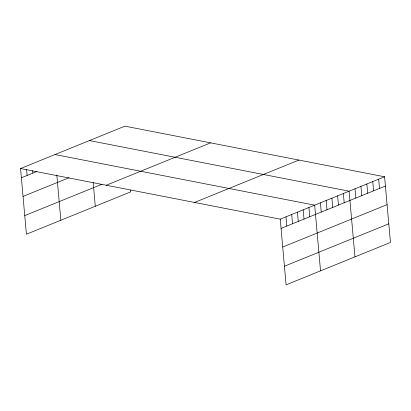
<?xml version="1.0" encoding="UTF-8"?>
<svg xmlns="http://www.w3.org/2000/svg" width="411" height="411" viewBox="0 0 411 411"><rect width="100%" height="100%" fill="white"/><g stroke="black" fill="none" stroke-linecap="round" stroke-linejoin="round"><path stroke-width="0.62" d="M130.6 189.985L130.765 191.845L26.412 234.229L20.55 168.541L124.903 126.156L384.588 176.771L390.45 242.459L286.097 284.844L280.235 219.155L384.588 176.771M21.377 177.793L36.872 171.5M23.037 196.417L68.956 177.768M24.752 215.605L101.902 184.272M106.244 185.243L210.596 142.858M194.537 202.448L298.889 160.069M281.062 228.408L385.415 186.029M282.722 247.032L387.075 204.652M284.433 266.22L388.785 223.836M89.423 140.567L349.109 191.182L354.97 256.87M54.987 154.551L314.672 205.166L320.534 270.854M20.55 168.541L280.235 219.155M378.675 179.175L379.502 188.428M372.762 181.575L373.589 190.832M366.848 183.979L367.675 193.232M360.935 186.378L361.762 195.636M355.022 188.783L355.849 198.035M343.37 193.514L344.192 202.767M337.626 195.841L338.453 205.099M331.888 198.174L332.715 207.432M326.149 200.506L326.976 209.759M320.41 202.839L321.238 212.091M308.933 207.498L309.755 216.756M303.19 209.831L304.017 219.084M297.451 212.158L298.278 221.416M291.712 214.491L292.54 223.748M285.974 216.823L286.801 226.076M93.169 182.515L95.285 206.255M56.81 174.983L60.849 220.245M32.633 170.663L32.854 173.134M26.566 169.291L27.116 175.461"/></g></svg>
